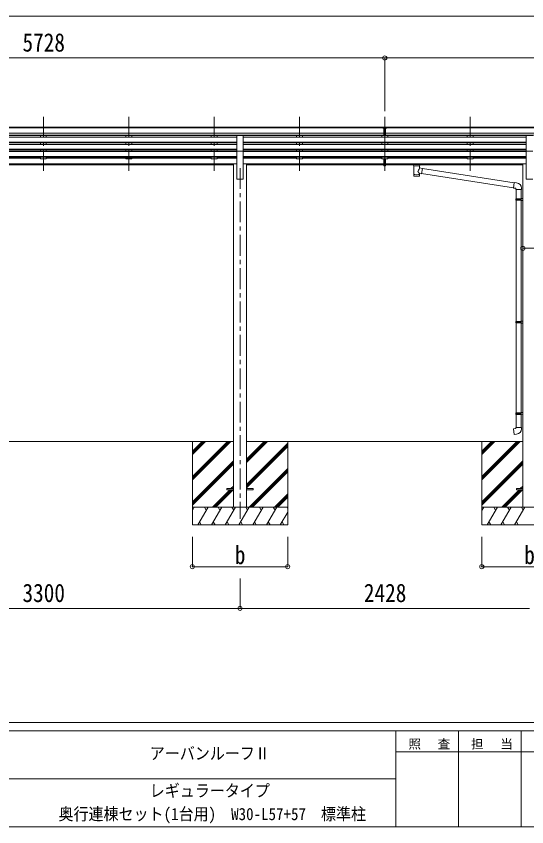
# Model space of a CAD drawing. Units: millimetres at full size, sheet at 1:35. Extents: x -9837 to 9837, y -6790 to 6790.
# Drawn here: x -34 to 4249, y -6790 to 9 of the extents above; entities that cross this region are included whole.
import ezdxf
from ezdxf.enums import TextEntityAlignment as Align

# ---------------------------------------------------------------- set-up
doc = ezdxf.new("R2010")
doc.units = ezdxf.units.MM
doc.header["$LTSCALE"] = 35
doc.header["$PDMODE"] = 32
doc.header["$PDSIZE"] = 35
doc.linetypes.add('CHAIN1', pattern=[8, 5, -1, 1, -1])
for name, color, linetype, lineweight in [('0-0_0', 7, 'Continuous', 9), ('0-1_本体', 5, 'CHAIN1', 9), ('0-3_ELV2', 4, 'Continuous', 9), ('0-6_OTH_LINE', 6, 'Continuous', 9), ('0-9_OUTLINE', 7, 'Continuous', 9), ('F-0_240', 7, 'Continuous', 9)]:
    doc.layers.add(name, color=color, linetype=linetype, lineweight=lineweight)
doc.styles.add('ＭＳ ゴシック', font='')
doc.styles.get('ＭＳ ゴシック').set_extended_font_data('MS Gothic')

msp = doc.modelspace()

# ---------------------------------------------------------------- linework, layer by layer
at = {"layer": '0-0_0'}
for p, q in [((-1401.12, -3558.26), (1788.48, -3558.26)), ((1443.68, -3558.26), (1443.68, -4258.26)), ((1443.68, -3852.44), (1737.86, -3558.26)), ((1443.68, -3866.58), (1752, -3558.26)), ((1443.68, -3880.72), (1766.14, -3558.26)), ((1443.68, -3668.59), (1554.01, -3558.26)), ((1443.68, -3654.45), (1539.87, -3558.26)), ((1443.68, -3640.31), (1525.72, -3558.26)), ((1898.88, -3705.61), (2046.22, -3558.26)), ((1898.88, -3733.89), (2074.51, -3558.26)), ((1898.88, -3719.75), (2060.37, -3558.26)), ((4216.48, -3558.26), (1898.88, -3558.26)), ((1898.88, -3917.74), (2243.68, -3572.94)), ((1898.88, -3931.88), (2243.68, -3587.08)), ((1898.88, -3946.02), (2243.68, -3601.22)), ((2243.68, -3558.26), (2243.68, -4258.26)), ((3871.68, -3558.26), (3871.68, -4258.26)), ((3871.68, -3852.44), (4165.86, -3558.26)), ((3871.68, -3866.58), (4180, -3558.26)), ((3871.68, -3880.72), (4194.14, -3558.26)), ((3871.68, -3668.59), (3982.01, -3558.26)), ((3871.68, -3654.45), (3967.87, -3558.26)), ((3871.68, -3640.31), (3953.72, -3558.26)), ((1443.68, -4064.57), (1788.48, -3719.77)), ((1443.68, -4078.71), (1788.48, -3733.91)), ((3871.68, -4064.57), (4216.48, -3719.77)), ((3871.68, -4078.71), (4216.48, -3733.91)), ((1443.68, -4092.85), (1788.48, -3748.06)), ((1920.49, -4108.26), (2243.68, -3785.07)), ((1934.63, -4108.26), (2243.68, -3799.21)), ((3871.68, -4092.85), (4216.48, -3748.06)), ((1948.77, -4108.26), (2243.68, -3813.36)), ((1766.62, -3953.76), (1788.48, -3931.9)), ((4194.62, -3953.76), (4216.48, -3931.9)), ((1612.12, -4108.26), (1757.62, -3962.76)), ((1626.26, -4108.26), (1771.76, -3962.76)), ((1640.4, -4108.26), (1785.9, -3962.76)), ((1780.76, -3953.76), (1788.48, -3946.04)), ((2132.62, -4108.26), (2243.68, -3997.2)), ((4040.12, -4108.26), (4185.62, -3962.76)), ((4054.26, -4108.26), (4199.76, -3962.76)), ((4068.4, -4108.26), (4213.9, -3962.76)), ((4208.76, -3953.76), (4216.48, -3946.04)), ((2146.76, -4108.26), (2243.68, -4011.34)), ((2160.9, -4108.26), (2243.68, -4025.49)), ((2243.68, -4108.26), (1443.68, -4108.26)), ((1443.68, -4135.76), (1459.56, -4108.26)), ((1488.42, -4258.26), (1575.03, -4108.26)), ((1560.03, -4134.24), (1545.03, -4108.26)), ((1603.89, -4258.26), (1690.5, -4108.26)), ((1675.5, -4134.24), (1660.49, -4108.26)), ((1719.36, -4258.26), (1805.97, -4108.26)), ((1790.97, -4134.24), (1775.96, -4108.26)), ((1834.83, -4258.26), (1921.44, -4108.26)), ((1906.44, -4134.24), (1891.43, -4108.26)), ((1950.3, -4258.26), (2036.91, -4108.26)), ((2021.91, -4134.24), (2006.91, -4108.26)), ((2065.77, -4258.26), (2152.38, -4108.26)), ((2122.38, -4108.26), (2137.38, -4134.24)), ((2237.85, -4108.26), (2243.68, -4118.36)), ((4671.68, -4108.26), (3871.68, -4108.26)), ((3871.68, -4135.76), (3887.56, -4108.26)), ((3916.42, -4258.26), (4003.03, -4108.26)), ((3988.03, -4134.24), (3973.03, -4108.26)), ((4031.89, -4258.26), (4118.5, -4108.26)), ((4103.5, -4134.24), (4088.49, -4108.26)), ((4147.36, -4258.26), (4233.97, -4108.26)), ((4218.97, -4134.24), (4203.96, -4108.26)), ((2181.24, -4258.26), (2243.68, -4150.12)), ((1443.68, -4258.26), (2243.68, -4258.26)), ((1503.42, -4232.28), (1518.42, -4258.26)), ((1618.89, -4232.28), (1633.89, -4258.26)), ((1734.36, -4232.28), (1749.36, -4258.26)), ((1849.83, -4232.28), (1864.83, -4258.26)), ((1965.3, -4232.28), (1980.3, -4258.26)), ((2080.77, -4232.28), (2095.77, -4258.26)), ((2196.24, -4232.28), (2211.24, -4258.26)), ((3871.68, -4258.26), (4671.68, -4258.26)), ((3931.42, -4232.28), (3946.42, -4258.26)), ((4046.89, -4232.28), (4061.89, -4258.26)), ((4162.36, -4232.28), (4177.36, -4258.26))]:
    msp.add_line(p, q, dxfattribs=at)
at = {"layer": '0-1_本体'}
for p, q in [((193.68, -833.86), (193.68, -1311.37)), ((909.68, -833.86), (909.68, -1311.37)), ((1625.68, -833.86), (1625.68, -1311.37)), ((2341.68, -833.86), (2341.68, -1311.37)), ((3057.68, -833.86), (3057.68, -1311.37)), ((3773.68, -833.86), (3773.68, -1311.37)), ((1843.68, -1264.69), (1843.68, -4208.26))]:
    msp.add_line(p, q, dxfattribs=at)
at = {"layer": '0-3_ELV2'}
for p, q in [((-2663.82, -922.98), (3041.18, -922.98)), ((-2663.82, -928.2), (3041.18, -928.2)), ((3041.18, -929.41), (3041.18, -921.57)), ((3041.18, -929.41), (3051.18, -929.41)), ((3057.68, -930.23), (3051.18, -929.83)), ((3051.18, -931.41), (3064.18, -931.41)), ((3064.18, -929.89), (3057.68, -930.21)), ((3064.18, -993.04), (3064.18, -927.76)), ((3074.18, -922.98), (8779.18, -922.98)), ((3074.18, -928.2), (8779.18, -928.2)), ((3051.18, -971.73), (-2663.82, -971.73)), ((3051.18, -989.58), (-2663.82, -989.58)), ((1816.18, -992.83), (-1428.82, -992.83)), ((1816.18, -1005.34), (-1428.82, -1005.34)), ((168.68, -992.83), (168.68, -1005.34)), ((218.68, -992.83), (218.68, -1005.24)), ((884.68, -992.83), (884.68, -1005.34)), ((934.68, -992.83), (934.68, -1005.24)), ((1600.68, -992.83), (1600.68, -1005.34)), ((1650.68, -992.83), (1650.68, -1005.24)), ((1816.18, -1123.81), (1816.18, -992.01)), ((1816.18, -992.01), (1871.18, -992.01)), ((1871.18, -1123.81), (1871.18, -992.01)), ((1871.18, -992.83), (3051.18, -992.83)), ((1871.18, -1005.34), (4244.18, -1005.34)), ((2316.68, -992.83), (2316.68, -1005.34)), ((2366.68, -992.83), (2366.68, -1005.24)), ((3032.68, -992.83), (3032.68, -1005.34)), ((3051.18, -972.93), (3057.68, -973.1)), ((3051.18, -991.98), (3057.68, -992.38)), ((3057.68, -973.1), (3064.18, -972.93)), ((3057.68, -992.38), (3064.18, -991.98)), ((3057.68, -1005.34), (3057.68, -1053.03)), ((8779.18, -971.73), (3064.18, -971.73)), ((8779.18, -989.58), (3064.18, -989.58)), ((3064.18, -992.83), (4244.18, -992.83)), ((3082.68, -992.83), (3082.68, -1005.24)), ((3748.68, -992.83), (3748.68, -1005.34)), ((3798.68, -992.83), (3798.68, -1005.24)), ((4244.18, -1123.81), (4244.18, -992.01)), ((4244.18, -992.01), (4299.18, -992.01)), ((1816.18, -1047.22), (-1428.82, -1047.22)), ((1816.18, -1048.71), (-1428.82, -1048.71)), ((1816.18, -1053.03), (-1428.82, -1053.03)), ((1816.18, -1065.89), (-1428.82, -1065.89)), ((168.68, -1053.03), (168.68, -1065.89)), ((218.68, -1053.03), (218.68, -1065.89)), ((884.68, -1053.03), (884.68, -1065.89)), ((934.68, -1053.03), (934.68, -1065.89)), ((1600.68, -1053.03), (1600.68, -1065.89)), ((1650.68, -1053.03), (1650.68, -1065.89)), ((4244.18, -1047.22), (1871.18, -1047.22)), ((4244.18, -1048.71), (1871.18, -1048.71)), ((4244.18, -1053.03), (1871.18, -1053.03)), ((4244.18, -1065.89), (1871.18, -1065.89)), ((2316.68, -1053.03), (2316.68, -1065.89)), ((2366.68, -1053.03), (2366.68, -1065.89)), ((3032.68, -1053.03), (3032.68, -1065.89)), ((3057.68, -1065.89), (3057.68, -1113.58)), ((3082.68, -1053.03), (3082.68, -1065.89)), ((3748.68, -1053.03), (3748.68, -1065.89)), ((3798.68, -1053.03), (3798.68, -1065.89)), ((1816.18, -1107.77), (-1428.82, -1107.77)), ((1816.18, -1109.26), (-1428.82, -1109.26)), ((1816.18, -1113.58), (-1428.82, -1113.58)), ((1816.18, -1126.44), (-1428.82, -1126.44)), ((168.68, -1113.58), (168.68, -1126.34)), ((218.68, -1113.58), (218.68, -1126.44)), ((884.68, -1113.58), (884.68, -1126.34)), ((934.68, -1113.58), (934.68, -1126.44)), ((1600.68, -1113.58), (1600.68, -1126.34)), ((1650.68, -1113.58), (1650.68, -1126.44)), ((1816.18, -1123.81), (1816.18, -1358.26)), ((1816.18, -1123.81), (1871.18, -1123.81)), ((4244.18, -1107.77), (1871.18, -1107.77)), ((4244.18, -1109.26), (1871.18, -1109.26)), ((4244.18, -1113.58), (1871.18, -1113.58)), ((1871.18, -1123.81), (1871.18, -1358.26)), ((4244.18, -1126.44), (1871.18, -1126.44)), ((2316.68, -1113.58), (2316.68, -1126.34)), ((2366.68, -1113.58), (2366.68, -1126.44)), ((3032.68, -1113.58), (3032.68, -1126.34)), ((3057.68, -1126.44), (3057.68, -1174.13)), ((3082.68, -1113.58), (3082.68, -1126.44)), ((3748.68, -1113.58), (3748.68, -1126.34)), ((3798.68, -1113.58), (3798.68, -1126.44)), ((4244.18, -1123.81), (4244.18, -1358.26)), ((4244.18, -1123.81), (4299.18, -1123.81)), ((1816.18, -1168.31), (-1428.82, -1168.31)), ((1816.18, -1169.81), (-1428.82, -1169.81)), ((1816.18, -1174.13), (-1428.82, -1174.13)), ((168.68, -1182.67), (-497.32, -1182.67)), ((168.68, -1174.13), (168.68, -1187.62)), ((218.68, -1187.62), (168.68, -1187.62)), ((218.68, -1174.13), (218.68, -1187.62)), ((1600.68, -1182.67), (218.68, -1182.67)), ((884.68, -1174.13), (884.68, -1187.62)), ((934.68, -1187.62), (884.68, -1187.62)), ((934.68, -1174.13), (934.68, -1187.62)), ((1600.68, -1174.13), (1600.68, -1187.62)), ((1650.68, -1187.62), (1600.68, -1187.62)), ((1650.68, -1174.13), (1650.68, -1187.62)), ((1816.18, -1182.67), (1650.68, -1182.67)), ((4244.18, -1168.31), (1871.18, -1168.31)), ((4244.18, -1169.81), (1871.18, -1169.81)), ((4244.18, -1174.13), (1871.18, -1174.13)), ((1871.18, -1182.67), (2316.68, -1182.67)), ((2316.68, -1174.13), (2316.68, -1187.62)), ((2366.68, -1187.62), (2316.68, -1187.62)), ((2366.68, -1174.13), (2366.68, -1187.62)), ((3032.68, -1182.67), (2366.68, -1182.67)), ((3032.68, -1174.13), (3032.68, -1187.62)), ((3082.68, -1187.62), (3032.68, -1187.62)), ((3051.18, -1247.34), (3051.18, -1187.62)), ((3064.18, -1247.34), (3064.18, -1187.62)), ((3082.68, -1174.13), (3082.68, -1187.62)), ((3748.68, -1182.67), (3082.68, -1182.67)), ((3748.68, -1174.13), (3748.68, -1187.62)), ((3798.68, -1187.62), (3748.68, -1187.62)), ((3798.68, -1174.13), (3798.68, -1187.62)), ((3798.68, -1182.67), (4244.18, -1182.67)), ((1788.48, -1229.69), (-1401.12, -1229.69)), ((1788.48, -1231.08), (-1401.12, -1231.08)), ((1788.48, -1238.77), (-1401.12, -1238.77)), ((1788.48, -1229.26), (1788.48, -4108.26)), ((1788.48, -1229.26), (1816.18, -1229.26)), ((1898.88, -1229.26), (1871.18, -1229.26)), ((1898.88, -1229.26), (1898.88, -4108.26)), ((3051.18, -1229.69), (1898.88, -1229.69)), ((3051.18, -1231.08), (1898.88, -1231.08)), ((3051.18, -1238.77), (1898.88, -1238.77)), ((3051.18, -1225.1), (3064.18, -1225.1)), ((3051.18, -1230.5), (3064.18, -1230.5)), ((3051.18, -1246.28), (3057.68, -1246.68)), ((3057.68, -1246.68), (3064.18, -1246.28)), ((4216.48, -1229.69), (3064.18, -1229.69)), ((4216.48, -1231.08), (3064.18, -1231.08)), ((3298.18, -1238.77), (3064.18, -1238.77)), ((4216.48, -1238.77), (3352.18, -1238.77)), ((4216.48, -1229.26), (4216.48, -4108.26)), ((4216.48, -1229.26), (4244.18, -1229.26)), ((1816.18, -1358.26), (1871.18, -1358.26)), ((4244.18, -1358.26), (4299.18, -1358.26)), ((1733.68, -3953.76), (1788.48, -3953.76)), ((1898.88, -3953.76), (1953.68, -3953.76)), ((1898.88, -3962.76), (1953.68, -3962.76)), ((1953.68, -3953.76), (1953.68, -3962.76)), ((4161.68, -3953.76), (4216.48, -3953.76))]:
    msp.add_line(p, q, dxfattribs=at)
for points in [[(3041.18, -921.57), (3059.18, -921.41), (3074.18, -921.54)], [(3064.18, -993.04), (3057.68, -993.44), (3051.18, -993.04), (3051.18, -927.7)], [(3064.18, -929.37), (3074.18, -929.28), (3074.18, -921.54)], [(3064.18, -974.04), (3060.92, -974.12), (3057.68, -974.2), (3054.44, -974.12), (3051.18, -974.04)], [(3064.18, -1247.34), (3057.68, -1247.74), (3051.18, -1247.34)], [(1733.68, -3953.76), (1733.68, -3962.76), (1788.48, -3962.76)], [(4161.68, -3953.76), (4161.68, -3962.76), (4216.48, -3962.76)]]:
    msp.add_lwpolyline(points, dxfattribs=at)
msp.add_ellipse((3082.25, -931.72), major_axis=(24.57, -1.51), ratio=0.121868, start_param=3.1422238, end_param=3.1491027, dxfattribs=at)
at = {"layer": '0-6_OTH_LINE'}
for p, q in [((-2690.32, 8.79), (8805.68, 8.79)), ((-2670.32, -341.21), (3057.68, -341.21)), ((3057.68, -341.21), (3057.68, -786.62)), ((3057.68, -341.21), (8785.68, -341.21)), ((4216.48, -1937.81), (4326.88, -1937.81)), ((1443.68, -4608.26), (1443.68, -4358.28)), ((2243.68, -4608.26), (2243.68, -4358.28)), ((3871.68, -4608.26), (3871.68, -4358.28)), ((1443.68, -4608.26), (2243.68, -4608.26)), ((3871.68, -4608.26), (4671.68, -4608.26)), ((1843.68, -4958.26), (1843.68, -4708.26)), ((-1456.32, -4958.26), (1843.68, -4958.26)), ((1843.68, -4958.26), (4271.68, -4958.26))]:
    msp.add_line(p, q, dxfattribs=at)
for p in [(3057.68, -341.21), (4216.48, -1937.81), (1443.68, -4608.26), (2243.68, -4608.26), (3871.68, -4608.26), (1843.68, -4958.26)]:
    msp.add_point(p, dxfattribs=at)
at = {"layer": '0-9_OUTLINE'}
for p, q in [((3281.68, -1231.86), (3281.68, -1237.62)), ((3283.68, -1231.2), (3366.68, -1231.2)), ((3283.68, -1233.38), (3366.68, -1233.38)), ((3283.68, -1238.28), (3298.18, -1238.28)), ((3298.18, -1243.93), (3298.18, -1237.38)), ((3302.28, -1244.85), (3302.26, -1330.29)), ((3373.3, -1267.5), (3348.07, -1263.59)), ((3348.08, -1263.59), (3348.08, -1244.85)), ((3352.18, -1243.93), (3352.18, -1237.38)), ((3352.18, -1238.28), (3366.68, -1238.28)), ((3373.3, -1267.5), (3366.27, -1312.76)), ((3368.68, -1231.86), (3368.68, -1237.62)), ((4142.28, -1388.86), (3372.98, -1269.51)), ((3348.09, -1330.29), (3348.07, -1309.62)), ((3348.07, -1309.93), (3366.27, -1312.76)), ((4138.61, -1430.79), (3366.54, -1311.02)), ((4163.29, -1388.74), (4142.45, -1386.91)), ((4158.37, -1444.48), (4204.37, -1444.48)), ((4160.48, -1444.48), (4160.48, -1522.33)), ((4202.48, -1444.48), (4202.48, -1519.77)), ((4204.37, -1444.48), (4204.37, -1433.57)), ((4158.48, -1524.33), (4159.48, -1522.33)), ((4158.48, -1524.33), (4202.48, -1524.33)), ((4158.48, -1524.33), (4158.48, -1532.33)), ((4158.48, -1532.33), (4202.48, -1532.33)), ((4158.48, -1532.33), (4159.48, -1534.33)), ((4159.48, -1522.33), (4202.48, -1522.33)), ((4159.48, -1534.33), (4202.48, -1534.33)), ((4160.48, -1534.33), (4160.48, -2551.02)), ((4198, -1524.33), (4197.57, -1522.33)), ((4200.48, -1519.83), (4216.48, -1519.36)), ((4200.48, -1521.83), (4200.48, -1519.83)), ((4200.48, -1521.83), (4202.48, -1521.83)), ((4200.48, -1536.83), (4200.48, -1534.83)), ((4200.48, -1536.83), (4216.48, -1537.3)), ((4202.48, -1536.89), (4202.48, -2548.46)), ((4216.48, -1519.36), (4216.48, -1537.3)), ((4158.48, -2553.02), (4159.48, -2551.02)), ((4158.48, -2553.02), (4202.48, -2553.02)), ((4158.48, -2553.02), (4158.48, -2561.02)), ((4158.48, -2561.02), (4202.48, -2561.02)), ((4158.48, -2561.02), (4159.48, -2563.02)), ((4159.48, -2551.02), (4202.48, -2551.02)), ((4159.48, -2563.02), (4202.48, -2563.02)), ((4160.48, -2563.02), (4160.48, -3318.7)), ((4198, -2553.02), (4197.57, -2551.02)), ((4200.48, -2548.52), (4216.48, -2548.05)), ((4200.48, -2550.52), (4200.48, -2548.52)), ((4200.48, -2550.52), (4202.48, -2550.52)), ((4200.48, -2565.52), (4200.48, -2563.52)), ((4200.48, -2565.52), (4216.48, -2565.99)), ((4202.48, -2565.57), (4202.48, -3316.14)), ((4216.48, -2548.05), (4216.48, -2565.99)), ((4158.48, -3320.7), (4159.48, -3318.7)), ((4158.48, -3320.7), (4202.48, -3320.7)), ((4158.48, -3320.7), (4158.48, -3328.7)), ((4158.48, -3328.7), (4202.48, -3328.7)), ((4158.48, -3328.7), (4159.48, -3330.7)), ((4159.48, -3318.7), (4202.48, -3318.7)), ((4159.48, -3330.7), (4202.48, -3330.7)), ((4160.48, -3330.7), (4160.48, -3440.7)), ((4198, -3320.7), (4197.57, -3318.7)), ((4200.48, -3316.2), (4216.48, -3315.73)), ((4200.48, -3318.2), (4200.48, -3316.2)), ((4200.48, -3318.2), (4202.48, -3318.2)), ((4200.48, -3333.2), (4200.48, -3331.2)), ((4216.48, -3315.73), (4216.48, -3333.67)), ((4200.48, -3333.2), (4216.48, -3333.67)), ((4202.48, -3333.26), (4202.48, -3440.7)), ((4158.48, -3440.7), (4204.48, -3440.7)), ((4158.48, -3450.7), (4158.48, -3440.7)), ((4204.48, -3440.7), (4204.48, -3451.62))]:
    msp.add_line(p, q, dxfattribs=at)
for points in [[(3281.68, -1231.86), (3281.72, -1231.67), (3281.8, -1231.53), (3281.9, -1231.44), (3282, -1231.37), (3282.12, -1231.33), (3282.41, -1231.27), (3282.9, -1231.22), (3283.44, -1231.2), (3283.68, -1231.2)], [(3281.68, -1237.62), (3281.72, -1237.81), (3281.8, -1237.95), (3281.9, -1238.04), (3282, -1238.11), (3282.12, -1238.15), (3282.41, -1238.21), (3282.9, -1238.26), (3283.44, -1238.28), (3283.68, -1238.28)], [(3366.68, -1231.2), (3367.03, -1231.2), (3367.56, -1231.23), (3368.01, -1231.28), (3368.31, -1231.36), (3368.48, -1231.45), (3368.6, -1231.59), (3368.67, -1231.77), (3368.68, -1231.86)], [(3366.68, -1238.28), (3367.03, -1238.28), (3367.56, -1238.25), (3368.01, -1238.2), (3368.31, -1238.12), (3368.48, -1238.03), (3368.6, -1237.89), (3368.67, -1237.71), (3368.68, -1237.62)], [(4142.45, -1386.91), (4138.44, -1432.74), (4158.37, -1434.48), (4158.37, -1444.48)], [(4198, -1524.33), (4198, -1532.33), (4197.57, -1534.33)], [(4200.48, -1534.83), (4202.48, -1534.83), (4202.48, -1521.83)], [(4198, -2553.02), (4198, -2561.02), (4197.57, -2563.02)], [(4200.48, -2563.52), (4202.48, -2563.52), (4202.48, -2550.52)], [(4198, -3320.7), (4198, -3328.7), (4197.57, -3330.7)], [(4200.48, -3331.2), (4202.48, -3331.2), (4202.48, -3318.2)], [(4163.4, -3496.45), (4142.56, -3498.27), (4138.55, -3452.45), (4158.48, -3450.7)]]:
    msp.add_lwpolyline(points, dxfattribs=at)
for centre, start, end in [((4159.37, -1433.57), 0, 85), ((4159.48, -3451.62), 275, 0)]:
    msp.add_arc(centre, 45, start, end, dxfattribs=at)
for centre, major_axis, ratio, start_param, end_param in [((3283.68, -1233.59), (2, 0), 0.109601, 3.1415927, 4.712389), ((3325.18, -1243.84), (27.06, 0), 0.069685, 3.1415927, 6.2831853), ((3325.18, -1237.38), (27, 0), 0.070066, 6.2831853, 9.424778), ((3325.17, -1290.13), (-22.81, -26.62), 0.234429, 1.6855472, 3.1268519), ((3336.18, -1241.36), (16, 0), 0.361356, 6.2636979, 6.2831853), ((3366.68, -1233.59), (2, 0), 0.109601, 4.712389, 6.2831853), ((3325.18, -1330.29), (22.92, 0), 0.101955, 3.1415499, 6.2833984), ((3325.18, -1317.85), (22.91, 0), 0.122865, 3.1415927, 6.2831853), ((3327.73, -1287.48), (20.32, -22.25), 0.045535, 0.0389954, 1.3075346)]:
    msp.add_ellipse(centre, major_axis=major_axis, ratio=ratio, start_param=start_param, end_param=end_param, dxfattribs=at)
at = {"layer": 'F-0_240', "color": 5}
for p, q in [((-9837.4, -5915), (9342.6, -5915)), ((-9837.4, -5985), (6231.38, -5985)), ((3151.38, -5985), (3151.38, -6790)), ((3676.38, -5985), (3676.38, -6790)), ((4201.38, -5985), (4201.38, -6790)), ((3151.38, -6160), (5251.38, -6160)), ((-4023.62, -6387.5), (3151.38, -6387.5)), ((-9837.4, -6790), (9342.6, -6790))]:
    msp.add_line(p, q, dxfattribs=at)

# ---------------------------------------------------------------- texts
at = {"layer": '0-6_OTH_LINE', "color": 7, "style": 'ＭＳ ゴシック', "width": 0.85}
for s, p in [('5728', (18.68, -334.21)), ('b', (1799.93, -4633.26)), ('b', (4227.93, -4633.26)), ('3300', (18.68, -4951.26)), ('2428', (2882.68, -4951.26))]:
    msp.add_text(s, height=154, dxfattribs=at).set_placement(p, align=Align.BOTTOM_LEFT)
at = {"layer": 'F-0_240', "style": 'ＭＳ ゴシック', "width": 0.9}
for s, p in [('アーバンルーフⅡ', (1086.38, -6256.25)), ('レギュラータイプ', (1086.38, -6569.36)), ('奥行連棟セット(1台用)\u3000W30-L57+57\u3000標準柱', (320.76, -6764.92))]:
    msp.add_text(s, height=102.6, dxfattribs=at).set_placement(p, align=Align.BOTTOM_LEFT)
at = {"layer": 'F-0_240', "char_height": 76.98, "attachment_point": 7, "style": 'ＭＳ ゴシック'}
for s, insert in [('\\T1.17;照\u3000査', (3256.38, -6142.5)), ('\\T1.17;担\u3000当', (3781.38, -6142.5))]:
    msp.add_mtext(s, dxfattribs=dict(at, insert=insert))

doc.saveas('drawing.dxf')
